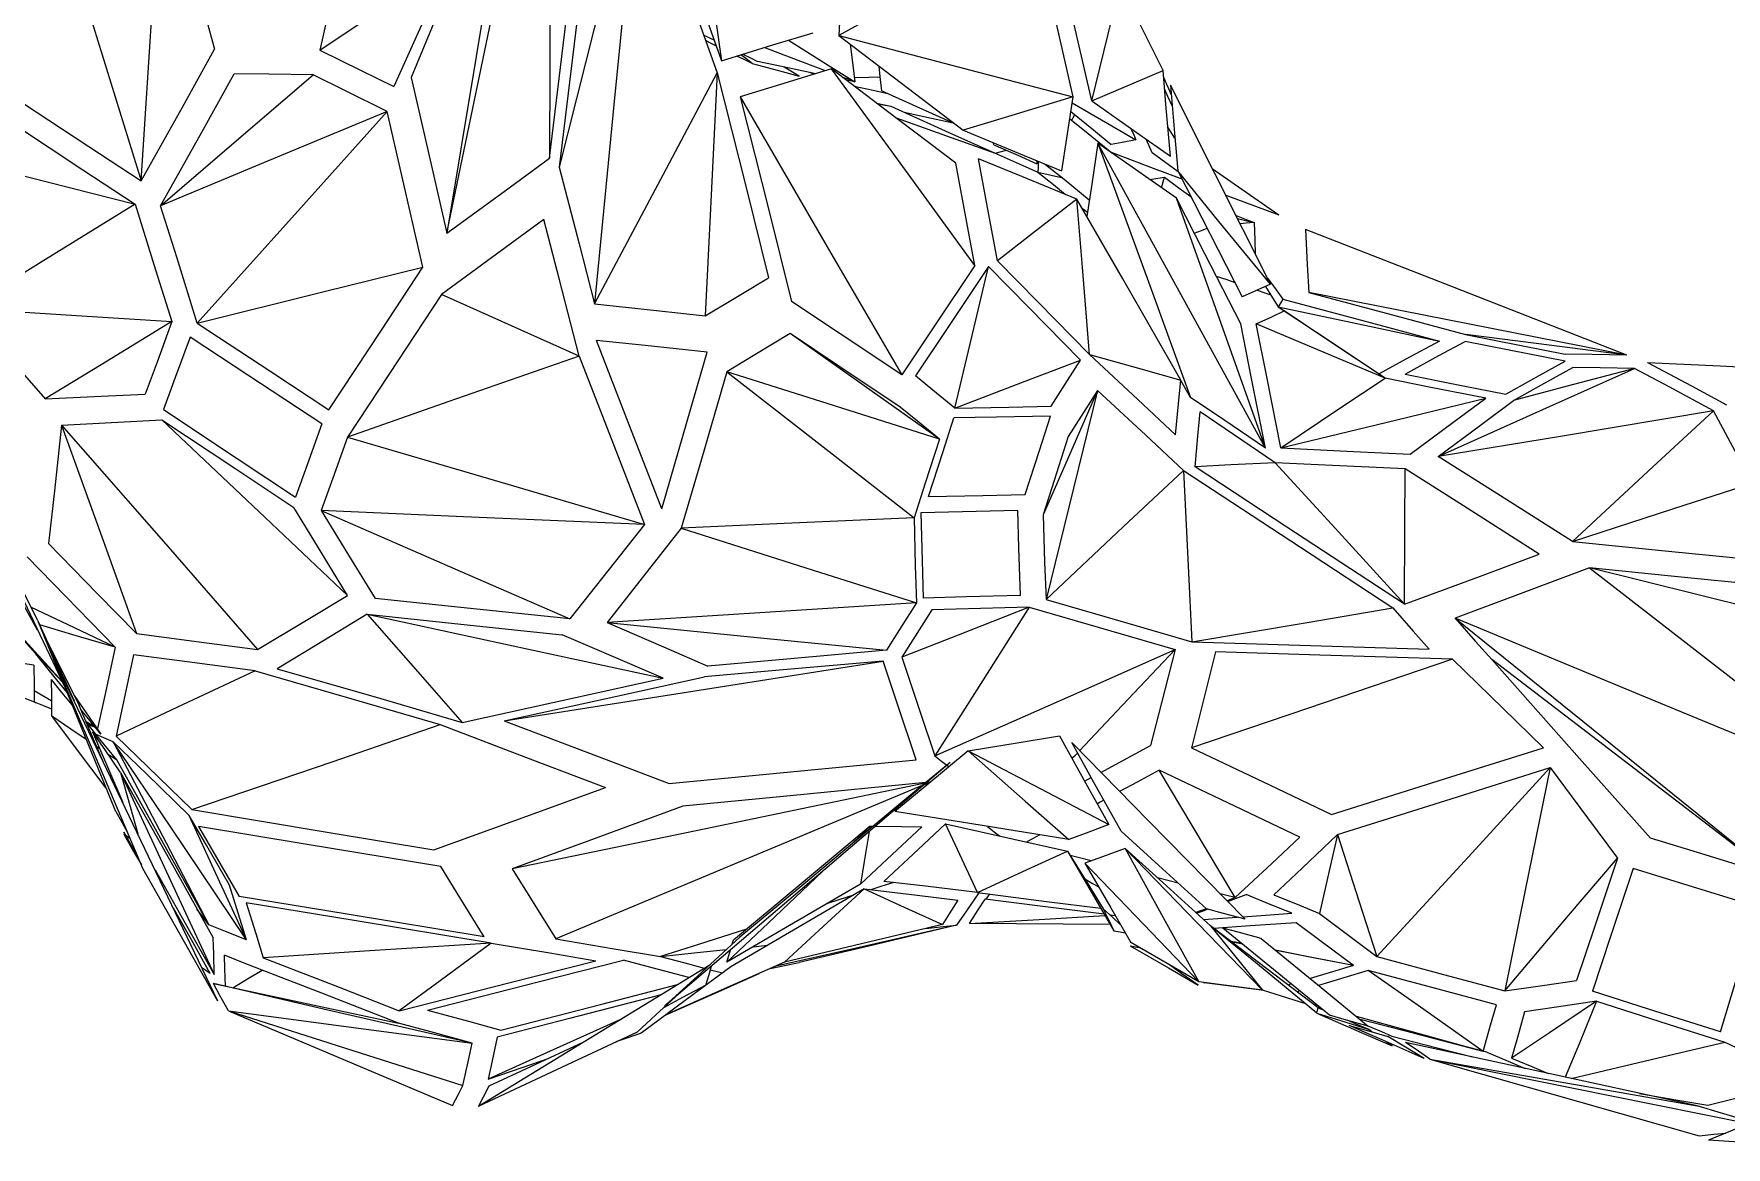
# Model space of a CAD drawing. Header units: millimetres. Extents: x -473 to 157, y -330 to 331.
# Drawn here: x -81.6 to 39.1, y -209.7 to -130.2 of the extents above; entities that cross this region are included whole.
import ezdxf

# ---------------------------------------------------------------- set-up
doc = ezdxf.new("R2010")
doc.units = ezdxf.units.MM

msp = doc.modelspace()

# ---------------------------------------------------------------- linework, layer by layer
at = {"color": 7, "linetype": 'Continuous'}
for p, q in [((-0.19, -137.64), (-0.7, -136.86)), ((-0.09, -141.94), (-5.69, -138.01)), ((0.04, -140.05), (-1.81, -138.7)), ((0.01, -139.99), (4.61, -148.98)), ((0.91, -156.15), (0.22, -154.95)), ((-11.41, -164.23), (-18.32, -164.4)), ((-10.6, -171.13), (-17.54, -171.32)), ((1.02, -173.59), (17.94, -174.13)), ((-5.48, -182.91), (-1.93, -181)), ((0.03, -190.81), (-1.44, -190.43)), ((-4.82, -193.76), (-14.86, -193.7)), ((-4.09, -193.77), (-4.09, -193.77))]:
    msp.add_line(p, q, dxfattribs=at)
at = {"color": 7, "linetype": 'Continuous', "flags": 128}
for points in [[(-36.62, -103.48), (-34.33, -119.53), (-32.54, -132.12)], [(-52.14, -144.44), (-47.98, -124.4), (-44.71, -108.61)], [(-44.71, -108.61), (-44.77, -125.66), (-44.82, -139.08)], [(-56.66, -111.03), (-59.22, -122.44), (-61.22, -131.36)], [(-47.39, -115.71), (-51.5, -125.61), (-54.69, -133.33)], [(-47.39, -115.71), (-50.05, -131.83), (-52.14, -144.44)], [(-81.63, -115.95), (-77.37, -129.7), (-73.97, -140.7)], [(-38.14, -116.43), (-35, -125.23), (-32.54, -132.12)], [(-73.97, -140.7), (-73.14, -127.77), (-72.5, -117.68)], [(-72.5, -117.68), (-70.38, -125.28), (-68.72, -131.29)], [(-44.82, -139.08), (-43.34, -126.89), (-42.18, -117.33)], [(-38.46, -117.3), (-41.63, -129.82), (-44.13, -139.72)], [(-41.49, -117.97), (-42.97, -130.14), (-44.13, -139.72)], [(-38.46, -117.3), (-40.23, -135.28), (-41.62, -149.47)], [(-38.46, -117.3), (-35.32, -126.1), (-32.85, -132.99)], [(-23.57, -117.36), (-23.9, -124.62), (-24.17, -130.33)], [(-10.28, -122.58), (-18.01, -126.89), (-24.17, -130.33)], [(-10.28, -122.58), (-8.7, -129.38), (-7.47, -134.71)], [(-6.12, -134.99), (-7.69, -128.21), (-8.92, -122.88)], [(-61.22, -131.36), (-56.06, -127.91), (-51.96, -125.17)], [(-51.96, -125.17), (-54.19, -130.11), (-55.93, -133.97)], [(-6.12, -134.99), (-4.99, -130.32), (-4.1, -126.69)], [(-1.04, -132.81), (-2.75, -129.39), (-4.1, -126.69)], [(-33.82, -130.29), (-33.4, -130.5), (-33.06, -130.66)], [(-32.54, -132.12), (-28.88, -131), (-26.02, -130.12)], [(-24.17, -130.33), (-14.75, -132.8), (-7.47, -134.71)], [(-24.17, -130.33), (-19.2, -134.11), (-15.31, -137.08)], [(-73.97, -140.7), (-71.02, -135.43), (-68.72, -131.29)], [(-61.22, -131.36), (-58.26, -132.82), (-55.93, -133.97)], [(-32.92, -131.07), (-33.34, -130.86), (-33.68, -130.69)], [(-32.91, -131.08), (-33.34, -130.87), (-33.67, -130.71)], [(-25.14, -132.84), (-27.59, -131.91), (-29.5, -131.19)], [(-27.76, -130.66), (-25.12, -132.32), (-23.04, -133.63)], [(-23.36, -130.94), (-23.18, -132.45), (-23.04, -133.63)], [(-30.37, -132.32), (-30.98, -132.02), (-31.46, -131.79)], [(-30.37, -132.32), (-30.98, -132.02), (-31.45, -131.79)], [(-24.7, -132.7), (-28.34, -133.82), (-31.21, -134.71)], [(-30.37, -132.32), (-30.82, -131.97), (-31.17, -131.7)], [(-31.03, -131.66), (-30.44, -131.95), (-29.98, -132.18)], [(-30.37, -132.32), (-28.49, -132.83), (-27.02, -133.23)], [(-25.82, -133.05), (-28.16, -132.56), (-29.98, -132.18)], [(-27.02, -133.23), (-27.61, -132.86), (-28.08, -132.58)], [(-14.48, -146.73), (-20.19, -138.89), (-24.7, -132.7)], [(-15.84, -139.44), (-20.79, -135.67), (-24.7, -132.7)], [(-21.11, -134.27), (-21.22, -133.28), (-21.31, -132.51)], [(-6.12, -134.99), (-3.26, -133.76), (-1.04, -132.81)], [(-0.52, -138.94), (-0.81, -135.5), (-1.04, -132.81)], [(-72.58, -142.48), (-69.64, -137.21), (-67.33, -133.06)], [(-72.58, -142.48), (-66.5, -137.25), (-61.69, -133.12)], [(-61.69, -133.12), (-64.86, -133.08), (-67.33, -133.06)], [(-56.41, -135.74), (-59.38, -134.27), (-61.69, -133.12)], [(-54.69, -133.33), (-53.27, -139.54), (-52.14, -144.44)], [(-41.62, -149.47), (-36.69, -140.21), (-32.85, -132.99)], [(-32.85, -132.99), (-33.34, -142.68), (-33.72, -150.32)], [(-32.85, -132.99), (-30.8, -141.18), (-29.19, -147.62)], [(-25.99, -133.1), (-26.1, -133.03), (-26.2, -132.97)], [(-23.04, -133.63), (-23.52, -133.45), (-23.9, -133.31)], [(-23.04, -133.63), (-23.38, -133.56), (-23.64, -133.51)], [(-23.09, -133.93), (-21.74, -134.22), (-20.69, -134.46)], [(-23.08, -133.32), (-22.04, -133.29), (-21.22, -133.27)], [(-0.99, -133.35), (-0.88, -133.58), (-0.79, -133.76)], [(-0.45, -134.59), (-0.64, -134.13), (-0.79, -133.76)], [(6.62, -148.08), (2.66, -140.17), (-0.51, -133.86)], [(-0.51, -133.86), (-0.22, -137.29), (0.01, -139.99)], [(-82.43, -135.13), (-77.7, -138.24), (-73.97, -140.7)], [(-31.21, -134.71), (-24.74, -145.85), (-19.68, -154.55)], [(-31.21, -134.71), (-29.16, -142.89), (-27.55, -149.31)], [(-21.49, -135.14), (-20.92, -135.26), (-20.47, -135.36)], [(-21.4, -135.21), (-20.88, -135.29), (-20.47, -135.36)], [(-21.11, -134.27), (-18.21, -135.58), (-15.92, -136.61)], [(-7.47, -134.71), (-11.83, -136.03), (-15.31, -137.08)], [(-7.47, -134.71), (-7.92, -137.65), (-8.28, -139.97)], [(-7.53, -135.13), (-4.99, -136.6), (-2.98, -137.76)], [(-6.12, -134.99), (-2.97, -137.21), (-0.52, -138.94)], [(-0.38, -135.35), (-0.69, -134.67), (-0.93, -134.14)], [(-56.41, -135.74), (-65.51, -139.54), (-72.58, -142.48)], [(-69.96, -150.85), (-62.39, -142.41), (-56.41, -135.74)], [(-53.87, -146.85), (-55.3, -140.62), (-56.41, -135.74)], [(-20.47, -135.36), (-16.32, -137.24), (-13.03, -138.73)], [(-20.08, -136.21), (-16.16, -137.61), (-13.03, -138.73)], [(-19.51, -135.79), (-17.56, -136.22), (-16.03, -136.56)], [(-4.69, -138.71), (-6.38, -137.34), (-7.71, -136.26)], [(-7.63, -135.75), (-6.01, -137.06), (-4.74, -138.09)], [(-7.35, -135.98), (-7.47, -136.2), (-7.57, -136.38)], [(-82.87, -136.78), (-78.13, -139.91), (-74.39, -142.37)], [(-15.31, -137.08), (-11.36, -138.71), (-8.28, -139.97)], [(-3.33, -136.96), (-3.13, -137.41), (-2.98, -137.76)], [(-88.78, -138.69), (-80.68, -140.76), (-74.39, -142.37)], [(-13.12, -138.12), (-13.13, -138.04), (-13.13, -137.97)], [(-13.12, -138.12), (-11.4, -138.87), (-10.05, -139.47)], [(-13.03, -138.73), (-12.58, -138.61), (-12.22, -138.51)], [(-13.03, -138.73), (-11.32, -139.48), (-9.97, -140.07)], [(-5.69, -138.01), (-6.13, -140.93), (-6.49, -143.24)], [(6.27, -159.78), (-0.38, -147.66), (-5.69, -138.01)], [(-5.69, -138.01), (-1.99, -148.17), (0.91, -156.15)], [(-4.75, -138.66), (-1.93, -139.71), (0.29, -140.54)], [(-2.98, -137.76), (-3.97, -137.95), (-4.74, -138.09)], [(-1.81, -138.7), (-2.05, -138.16), (-2.24, -137.73)], [(-52.14, -144.44), (-48.05, -141.45), (-44.82, -139.08)], [(-44.13, -139.72), (-42.72, -145.18), (-41.62, -149.47)], [(-14.48, -146.73), (-15.24, -142.65), (-15.84, -139.44)], [(-12.85, -146.41), (-13.61, -142.33), (-14.21, -139.12)], [(-7.2, -142), (-11.11, -140.39), (-14.21, -139.12)], [(-10.07, -139.24), (-10.06, -139.37), (-10.05, -139.47)], [(-9.95, -139.29), (-9.96, -139.73), (-9.97, -140.07)], [(-9.97, -140.07), (-9.03, -140.29), (-8.29, -140.46)], [(-9.97, -140.07), (-8.87, -140.96), (-8.01, -141.66)], [(-6.31, -142.07), (-8.11, -140.61), (-9.52, -139.47)], [(6.62, -148.08), (2.95, -143.59), (0.01, -139.99)], [(2.47, -139.81), (5.13, -141.66), (7.23, -143.13)], [(-1.98, -140.61), (-1.41, -140.51), (-0.95, -140.44)], [(-1.15, -141.19), (-1.04, -140.77), (-0.95, -140.44)], [(-0.95, -140.44), (0.11, -141.21), (0.95, -141.82)], [(-74.39, -142.37), (-81.09, -146.51), (-86.41, -149.8)], [(-74.39, -142.37), (-72.93, -147.04), (-71.77, -150.74)], [(-69.96, -150.85), (-71.43, -146.15), (-72.58, -142.48)], [(-7.2, -142), (-10.35, -144.46), (-12.85, -146.41)], [(-6.28, -153.09), (-6.8, -146.86), (-7.2, -142)], [(0.22, -154.92), (-3.92, -147.7), (-7.2, -142)], [(6.27, -159.78), (2.72, -149.81), (-0.09, -141.94)], [(4.51, -150.91), (1.94, -145.9), (-0.09, -141.94)], [(3.43, -141.71), (5.55, -142.51), (7.23, -143.13)], [(-45.22, -143.46), (-49.32, -146.45), (-52.53, -148.8)], [(-42.71, -153.21), (-44.11, -147.75), (-45.22, -143.46)], [(-6.85, -142.61), (-6.62, -142.79), (-6.44, -142.94)], [(4.17, -143.18), (4.88, -143.45), (5.45, -143.66)], [(4.27, -143.39), (4.93, -143.54), (5.45, -143.66)], [(5.45, -143.66), (4.9, -143.72), (4.46, -143.77)], [(5.45, -143.66), (5.5, -144.92), (5.54, -145.92)], [(1.18, -144.42), (1.7, -144.23), (2.1, -144.08)], [(32.05, -153.14), (19.06, -148.05), (9.12, -144.17)], [(9.12, -144.17), (9.25, -146.67), (9.36, -148.67)], [(-69.96, -150.85), (-60.99, -148.62), (-53.87, -146.85)], [(-60.57, -157.03), (-56.82, -151.34), (-53.87, -146.85)], [(-14.48, -146.73), (-17.39, -151.11), (-19.68, -154.55)], [(-13.49, -146.8), (-16.4, -151.17), (-18.7, -154.62)], [(-15.91, -156.92), (-14.55, -151.24), (-13.49, -146.8)], [(-6.93, -153.49), (-10.6, -149.75), (-13.49, -146.8)], [(-6.28, -153.09), (-9.96, -149.35), (-12.85, -146.41)], [(-33.72, -150.32), (-31.18, -148.8), (-29.19, -147.62)], [(2.75, -147.49), (3.5, -147.74), (4.08, -147.94)], [(6.62, -148.08), (5.5, -148.58), (4.61, -148.98)], [(5.68, -148.5), (6.23, -148.68), (6.65, -148.83)], [(6.28, -148.23), (6.78, -149.04), (7.18, -149.68)], [(6.41, -147.64), (7.03, -148.48), (7.51, -149.13)], [(-52.53, -148.8), (-56.3, -154.51), (-59.25, -158.98)], [(-42.71, -153.21), (-48.22, -150.73), (-52.53, -148.8)], [(-41.62, -149.47), (-37.19, -149.95), (-33.72, -150.32)], [(-19.68, -154.55), (-24.08, -151.62), (-27.55, -149.31)], [(7.51, -149.13), (7.33, -149.43), (7.18, -149.68)], [(7.18, -149.68), (13.69, -151.07), (18.69, -152.13)], [(7.18, -149.68), (11.23, -152.37), (14.38, -154.47)], [(7.51, -149.13), (13.74, -150.8), (18.69, -152.13)], [(32.05, -153.14), (19.26, -150.62), (9.36, -148.67)], [(9.36, -148.67), (15.59, -150.34), (20.53, -151.67)], [(-86.41, -149.8), (-78.2, -150.33), (-71.77, -150.74)], [(-86.41, -149.8), (-83.28, -153.42), (-80.82, -156.26)], [(-71.77, -150.74), (-76.82, -153.82), (-80.82, -156.26)], [(-71.77, -150.74), (-72.83, -153.63), (-73.67, -155.91)], [(-69.96, -150.85), (-64.71, -154.3), (-60.57, -157.03)], [(6.27, -159.78), (5.28, -154.8), (4.51, -150.91)], [(5.6, -150.91), (6.73, -150.39), (7.6, -149.98)], [(7.37, -159.76), (6.38, -154.79), (5.6, -150.91)], [(14.81, -154.78), (9.71, -152.63), (5.6, -150.91)], [(14.81, -154.78), (10.79, -152.11), (7.6, -149.98)], [(-70.47, -151.84), (-71.53, -154.74), (-72.37, -157.02)], [(-61.08, -158.03), (-66.35, -154.56), (-70.47, -151.84)], [(-36.82, -164.1), (-39.43, -157.38), (-41.48, -152.08)], [(-33.58, -152.92), (-37.99, -152.45), (-41.48, -152.08)], [(-27.66, -151.6), (-30.18, -153.12), (-32.18, -154.32)], [(-17, -159.14), (-22.95, -154.93), (-27.66, -151.6)], [(-19.79, -156.84), (-24.19, -153.91), (-27.66, -151.6)], [(18.69, -152.13), (16.29, -153.43), (14.38, -154.47)], [(16.24, -154.49), (18.65, -153.17), (20.52, -152.15)], [(27.65, -153.56), (23.65, -152.77), (20.52, -152.15)], [(32.05, -153.14), (25.58, -152.31), (20.53, -151.67)], [(20.53, -151.67), (24.51, -152.45), (27.65, -153.06)], [(-42.71, -153.21), (-52, -156.45), (-59.25, -158.98)], [(-42.71, -153.21), (-40.1, -159.94), (-38.05, -165.23)], [(-36.82, -164.1), (-35, -157.84), (-33.58, -152.92)], [(-6.28, -153.09), (-2.85, -156.3), (-0.16, -158.81)], [(-6.28, -153.09), (-2.62, -154.12), (0.22, -154.92)], [(32.05, -153.14), (29.58, -153.1), (27.65, -153.06)], [(-32.18, -154.32), (-33.99, -160.57), (-35.42, -165.49)], [(-17, -159.14), (-25.46, -156.45), (-32.18, -154.32)], [(-32.18, -154.32), (-24.66, -160.18), (-18.81, -164.75)], [(-15.91, -156.92), (-10.87, -154.99), (-6.93, -153.49)], [(-9.02, -156.78), (-7.85, -154.94), (-6.93, -153.49)], [(16.24, -154.49), (20.25, -155.29), (23.42, -155.92)], [(18.6, -160.37), (26.53, -156.81), (32.61, -154.08)], [(23.42, -155.92), (25.8, -154.59), (27.65, -153.56)], [(23.96, -156.38), (26.34, -155.04), (28.19, -154.01)], [(32.61, -154.08), (27.79, -155.36), (23.96, -156.38)], [(32.61, -154.08), (30.14, -154.04), (28.19, -154.01)], [(38.25, -157.11), (35.08, -155.4), (32.61, -154.08)], [(33.53, -153.65), (36.67, -155.33), (39.17, -156.67)], [(33.53, -153.65), (38.72, -153.9), (42.83, -154.1)], [(-15.91, -156.92), (-17.47, -155.63), (-18.7, -154.62)], [(-5.72, -155.65), (-7.89, -160.62), (-9.6, -164.53)], [(-5.72, -155.65), (-7.77, -163.98), (-9.39, -170.58)], [(-5.72, -155.65), (-6.89, -157.49), (-7.81, -158.94)], [(-5.72, -155.65), (-2.28, -158.85), (0.41, -161.36)], [(-0.16, -158.81), (0.06, -156.62), (0.22, -154.92)], [(7.37, -159.76), (11.58, -156.93), (14.81, -154.78)], [(21.99, -156.21), (17.96, -155.41), (14.81, -154.78)], [(-80.82, -156.26), (-76.81, -156.06), (-73.67, -155.91)], [(-17, -159.14), (-18.56, -157.85), (-19.79, -156.84)], [(-15.91, -156.92), (-12.05, -156.84), (-9.02, -156.78)], [(6.27, -159.78), (3.29, -157.76), (0.91, -156.15)], [(7.37, -159.76), (15.63, -157.75), (21.99, -156.21)], [(16.6, -160.2), (19.64, -157.95), (21.99, -156.21)], [(18.6, -160.37), (21.62, -158.12), (23.96, -156.38)], [(-79.64, -158.12), (-80.16, -162.83), (-80.58, -166.58)], [(-79.64, -158.12), (-75.63, -157.92), (-72.48, -157.76)], [(-79.64, -158.12), (-76.67, -166.37), (-74.29, -172.99)], [(-79.64, -158.12), (-71.88, -167.01), (-65.66, -174.14)], [(-72.48, -157.76), (-65.11, -164.72), (-59.24, -170.28)], [(-72.48, -157.76), (-67.22, -161.25), (-63.06, -164.01)], [(-72.37, -157.02), (-67.11, -160.51), (-62.95, -163.27)], [(-61.08, -158.03), (-62.13, -160.96), (-62.95, -163.27)], [(-17.78, -163.23), (-16.76, -160.08), (-15.97, -157.62)], [(-9.08, -157.48), (-12.93, -157.55), (-15.97, -157.62)], [(-10.87, -163.07), (-9.87, -159.93), (-9.08, -157.48)], [(1.24, -161.1), (1.45, -158.91), (1.61, -157.19)], [(6.97, -160.81), (3.98, -158.8), (1.61, -157.19)], [(38.25, -157.11), (27.31, -158.93), (18.6, -160.37)], [(28.18, -166.43), (33.89, -161.14), (38.25, -157.11)], [(41.03, -162.28), (39.46, -159.36), (38.25, -157.11)], [(-79.35, -176.95), (-84.17, -166.85), (-88.05, -158.74)], [(-59.25, -158.98), (-60.29, -161.92), (-61.11, -164.23)], [(-59.25, -158.98), (-47.4, -162.47), (-38.05, -165.23)], [(-17, -159.14), (-18.01, -162.28), (-18.81, -164.75)], [(-7.81, -158.94), (-8.82, -162.07), (-9.6, -164.53)], [(-81.35, -172.05), (-84.87, -165.04), (-87.63, -159.52)], [(7.37, -159.76), (12.55, -160.01), (16.6, -160.2)], [(28.18, -166.43), (22.77, -163.01), (18.6, -160.37)], [(-9.39, -170.58), (-3.88, -165.39), (0.41, -161.36)], [(0.41, -161.36), (0.75, -168.17), (1.02, -173.59)], [(0.41, -161.36), (8.77, -166.85), (15.36, -171.18)], [(6.97, -160.81), (3.79, -160.97), (1.24, -161.1)], [(16.18, -170.91), (7.8, -165.41), (1.24, -161.1)], [(16.18, -170.91), (10.97, -165.2), (6.97, -160.81)], [(16.23, -161.25), (11.06, -161), (6.97, -160.81)], [(16.18, -170.91), (16.21, -165.43), (16.23, -161.25)], [(25.8, -167.34), (20.41, -163.9), (16.23, -161.25)], [(28.18, -166.43), (35.41, -164.09), (41.03, -162.28)], [(-59.24, -170.28), (-61.38, -166.76), (-63.06, -164.01)], [(-38.05, -165.23), (-50.96, -164.67), (-61.11, -164.23)], [(-61.11, -164.23), (-51.2, -168.55), (-43.37, -171.96)], [(-61.11, -164.23), (-58.97, -167.73), (-57.27, -170.5)], [(-17.78, -163.23), (-13.9, -163.14), (-10.87, -163.07)], [(-11.21, -170.28), (-11.33, -166.89), (-11.41, -164.23)], [(-38.05, -165.23), (-41.02, -168.99), (-43.37, -171.96)], [(-18.81, -164.75), (-28.07, -165.16), (-35.42, -165.49)], [(-18.81, -164.75), (-18.72, -168.15), (-18.64, -170.82)], [(-18.32, -164.4), (-18.23, -167.79), (-18.15, -170.47)], [(-9.6, -164.53), (-9.49, -167.91), (-9.39, -170.58)], [(-81.35, -172.76), (-83.48, -168.91), (-85.17, -165.87)], [(-80.58, -166.58), (-77.07, -170.16), (-74.29, -172.99)], [(-35.42, -165.49), (-38.38, -169.25), (-40.72, -172.22)], [(-35.42, -165.49), (-26, -168.48), (-18.64, -170.82)], [(28.18, -166.43), (35.26, -167.14), (40.84, -167.7)], [(-79.6, -176.43), (-84.48, -171.09), (-88.3, -166.92)], [(-81.49, -174.45), (-85.28, -170.26), (-88.3, -166.92)], [(-75.81, -173.98), (-79.34, -170.36), (-82.09, -167.54)], [(16.18, -170.91), (21.6, -168.9), (25.8, -167.34)], [(29.4, -168.31), (24.05, -170.31), (19.8, -171.91)], [(56.36, -174.99), (41.08, -171.21), (29.4, -168.31)], [(42.13, -169.6), (34.99, -168.88), (29.4, -168.31)], [(29.4, -168.31), (40.86, -177.22), (50.27, -184.52)], [(-65.66, -174.14), (-62.05, -171.97), (-59.24, -170.28)], [(-75.81, -173.98), (-79.18, -172.37), (-81.83, -171.11)], [(-43.37, -171.96), (-51.15, -171.14), (-57.27, -170.5)], [(-18.64, -170.82), (-30.94, -171.6), (-40.72, -172.22)], [(-18.64, -170.82), (-19.84, -172.71), (-20.78, -174.2)], [(-10.6, -171.13), (-15.67, -173.12), (-19.68, -174.7)], [(-17.54, -171.32), (-18.74, -173.2), (-19.68, -174.7)], [(-11.21, -170.28), (-15.09, -170.38), (-18.15, -170.47)], [(-10.6, -171.13), (-14.33, -177.01), (-17.32, -181.73)], [(-10.6, -171.13), (-4.76, -172.82), (-0.17, -174.14)], [(-9.39, -170.58), (-3.56, -172.26), (1.02, -173.59)], [(1.02, -173.59), (9.09, -172.23), (15.36, -171.18)], [(15.36, -171.18), (16.8, -172.83), (17.94, -174.13)], [(-81.35, -172.05), (-80.7, -173.58), (-80.2, -174.78)], [(-81.35, -172.05), (-78.24, -179.69), (-75.86, -185.52)], [(-81.35, -172.05), (-79.88, -175.29), (-78.74, -177.81)], [(-75.81, -173.98), (-78.83, -173.09), (-81.2, -172.39)], [(-57.84, -171.63), (-61.43, -173.8), (-64.27, -175.51)], [(-57.84, -171.63), (-54.05, -175.93), (-51.05, -179.34)], [(-57.84, -171.63), (-46, -174.19), (-36.71, -176.19)], [(-57.84, -171.63), (-50.04, -172.45), (-43.92, -173.09)], [(-40.72, -172.22), (-29.53, -173.33), (-20.78, -174.2)], [(-40.72, -172.22), (-36.7, -173.95), (-33.53, -175.32)], [(50.27, -184.52), (32.98, -177.37), (19.8, -171.91)], [(19.8, -171.91), (32.36, -182.04), (42.64, -190.34)], [(19.8, -171.91), (21.26, -173.56), (22.41, -174.86)], [(-92.43, -173.6), (-86.36, -176), (-81.6, -177.87)], [(-81.62, -175.26), (-87.7, -174.33), (-92.43, -173.6)], [(-80.78, -173.31), (-79.43, -176.02), (-78.38, -178.13)], [(-74.29, -172.99), (-69.46, -173.64), (-65.66, -174.14)], [(-36.71, -176.19), (-40.75, -174.45), (-43.92, -173.09)], [(-79.58, -176.48), (-80.66, -175.33), (-81.49, -174.45)], [(-79.25, -177.21), (-80.51, -175.66), (-81.49, -174.45)], [(-68.49, -199.24), (-75.08, -185.48), (-80.33, -174.5)], [(-73.84, -189.78), (-77.44, -181.29), (-80.33, -174.5)], [(-75.81, -173.98), (-76.51, -177.21), (-77.07, -179.78)], [(-74.5, -174.52), (-75.19, -177.76), (-75.75, -180.33)], [(-65.84, -175.67), (-70.69, -175.03), (-74.5, -174.52)], [(-48.06, -179.24), (-32.8, -176.83), (-21.01, -174.97)], [(-21.01, -174.97), (-28.14, -175.6), (-33.77, -176.1)], [(-20.78, -174.2), (-27.9, -174.83), (-33.53, -175.32)], [(-18.67, -182.02), (-19.99, -178.05), (-21.01, -174.97)], [(-19.68, -174.7), (-18.37, -178.61), (-17.32, -181.73)], [(-17.32, -181.73), (-7.62, -177.44), (-0.17, -174.14)], [(-0.17, -174.14), (-3.96, -178.15), (-7, -181.37)], [(-0.17, -174.14), (-1.15, -177.96), (-1.93, -181)], [(2.69, -174.3), (1.74, -178.11), (0.98, -181.16)], [(19.62, -174.84), (9.27, -178.35), (0.98, -181.16)], [(19.62, -174.84), (10.15, -174.54), (2.69, -174.3)], [(19.62, -174.84), (23.23, -178.36), (26.11, -181.16)], [(42.64, -190.34), (31.14, -181.54), (22.41, -174.86)], [(22.41, -174.86), (28.68, -181.91), (33.74, -187.6)], [(-81.62, -175.26), (-81.61, -176.73), (-81.6, -177.87)], [(-78.89, -178.1), (-79.71, -177.08), (-80.36, -176.29)], [(-80.35, -178.88), (-80.35, -177.44), (-80.36, -176.29)], [(-65.84, -175.67), (-71.36, -178.26), (-75.75, -180.33)], [(-65.84, -175.67), (-58.44, -177.81), (-52.62, -179.5)], [(-64.27, -175.51), (-56.87, -177.65), (-51.05, -179.34)], [(-51.05, -179.34), (-42.98, -177.57), (-36.71, -176.19)], [(-48.06, -179.24), (-40.03, -177.47), (-33.77, -176.1)], [(-81.61, -177.06), (-80.9, -177.48), (-80.35, -177.81)], [(-78.74, -177.42), (-77.67, -178.98), (-76.84, -180.18)], [(-81.6, -177.85), (-81.52, -177.9), (-81.46, -177.94)], [(-80.35, -178.4), (-80.97, -178.14), (-81.46, -177.94)], [(-76.7, -182.08), (-77.64, -179.87), (-78.38, -178.13)], [(-76.84, -180.18), (-77.63, -179.21), (-78.25, -178.44)], [(-80.35, -178.88), (-78.98, -179.81), (-77.89, -180.55)], [(-76.46, -184.05), (-78.65, -181.14), (-80.35, -178.88)], [(-77.89, -179.28), (-77.54, -179.5), (-77.27, -179.66)], [(-75.71, -182.02), (-76.91, -180.54), (-77.85, -179.38)], [(-77.22, -179.71), (-77.53, -179.59), (-77.77, -179.48)], [(-77.16, -179.73), (-77.11, -179.75), (-77.07, -179.78)], [(-77.07, -179.78), (-77.11, -179.76), (-77.14, -179.75)], [(-70.35, -185.57), (-60.34, -182.15), (-52.62, -179.5)], [(-52.62, -179.5), (-46.04, -182.01), (-40.84, -183.99)], [(-48.06, -179.24), (-41.48, -181.73), (-36.28, -183.71)], [(-75.43, -182.92), (-76.54, -181.3), (-77.43, -180.02)], [(-77.43, -180.02), (-76.22, -182.84), (-75.27, -185.06)], [(-75.96, -180.72), (-76.64, -180.44), (-77.18, -180.21)], [(-77.14, -181.06), (-77.02, -181.14), (-76.92, -181.2)], [(-66.45, -194.86), (-71.85, -186.83), (-75.96, -180.72)], [(-70.55, -185.98), (-73.59, -183.02), (-75.96, -180.72)], [(-75.96, -180.72), (-72.19, -187.94), (-69.13, -193.8)], [(-75.75, -180.33), (-72.73, -183.26), (-70.35, -185.57)], [(-14.95, -181.38), (-11.31, -180.78), (-8.44, -180.31)], [(-8.44, -180.31), (-6.45, -183.87), (-4.9, -186.63)], [(4.81, -193.39), (-2.09, -186.36), (-7.56, -180.79)], [(-4.03, -187.11), (-6, -183.59), (-7.56, -180.79)], [(-76.34, -181.6), (-75.99, -181.83), (-75.71, -182.02)], [(-69.13, -193.8), (-72.83, -187.18), (-75.71, -182.02)], [(-16.23, -182.21), (-27.75, -192.03), (-36.59, -199.57)], [(-36.28, -183.71), (-26.38, -182.76), (-18.67, -182.02)], [(-16.23, -182.21), (-19.18, -184.64), (-21.47, -186.53)], [(-14.95, -181.38), (-17.9, -183.82), (-20.19, -185.71)], [(-17.32, -181.73), (-16.84, -182.11), (-16.46, -182.4)], [(-14.95, -181.38), (-9.3, -184.33), (-4.9, -186.63)], [(-14.95, -181.38), (-10.89, -184.96), (-7.77, -187.7)], [(-7.15, -181.53), (-7.37, -181.75), (-7.54, -181.93)], [(0.98, -181.16), (6.55, -183.81), (10.97, -185.91)], [(10.97, -185.91), (19.5, -183.23), (26.11, -181.16)], [(-75.43, -182.92), (-74.75, -185.35), (-74.21, -187.29)], [(-75.43, -182.92), (-71.72, -190.93), (-68.75, -197.34)], [(-75.43, -182.92), (-71.74, -189.51), (-68.83, -194.73)], [(-16.46, -182.4), (-16.38, -182.46), (-16.32, -182.51)], [(-6.64, -183.53), (-6.38, -183.39), (-6.17, -183.28)], [(-1.31, -182.75), (-2.89, -183.61), (-4.14, -184.28)], [(4.11, -191.85), (1.04, -186.7), (-1.31, -182.75)], [(8.71, -187.54), (3.08, -184.85), (-1.31, -182.75)], [(11.41, -187.35), (19.96, -184.66), (26.59, -182.57)], [(14.21, -196.04), (21.27, -188.36), (26.59, -182.57)], [(26.59, -182.57), (24.8, -191.32), (23.34, -198.5)], [(26.59, -182.57), (29.25, -186.16), (31.38, -189.03)], [(-53.08, -188.43), (-46.19, -185.93), (-40.84, -183.99)], [(-18.02, -183.69), (-34.37, -187.08), (-47.5, -189.79)], [(-18.22, -183.85), (-32.66, -189.9), (-44.37, -194.8)], [(-17.97, -183.64), (-27.64, -184.58), (-35.32, -185.32)], [(-17.66, -183.62), (-17.9, -183.72), (-18.1, -183.8)], [(-17.66, -183.62), (-17.82, -183.65), (-17.95, -183.68)], [(-17.66, -183.61), (-17.8, -183.63), (-17.91, -183.64)], [(-74.92, -187.22), (-75.45, -186.27), (-75.86, -185.52)], [(-66.45, -194.86), (-68.77, -189.83), (-70.55, -185.98)], [(-67.65, -190.95), (-69.28, -188.15), (-70.55, -185.98)], [(-70.35, -185.57), (-60.68, -187.17), (-53.08, -188.43)], [(-35.32, -185.32), (-42.1, -187.81), (-47.5, -189.79)], [(-7.77, -187.7), (-14.69, -186.59), (-20.19, -185.71)], [(-5.27, -184.9), (-5.53, -185.04), (-5.73, -185.15)], [(-52.57, -189.64), (-62.26, -188.04), (-69.87, -186.78)], [(-69.87, -186.78), (-68.25, -189.56), (-66.96, -191.76)], [(-21.95, -186.76), (-27.44, -191.33), (-31.7, -194.88)], [(-21.47, -186.53), (-26.97, -191.12), (-31.25, -194.68)], [(-21.95, -186.76), (-22.78, -187.55), (-23.44, -188.18)], [(-18.26, -186.8), (-20.72, -189.11), (-22.63, -190.9)], [(-22.01, -187.14), (-22.36, -189.27), (-22.63, -190.9)], [(-21.95, -186.76), (-21.97, -186.87), (-21.98, -186.96)], [(-21.95, -186.76), (-21.83, -186.76), (-21.74, -186.76)], [(-21.57, -186.76), (-19.71, -186.78), (-18.26, -186.8)], [(-20.96, -190.69), (-18.51, -188.41), (-16.56, -186.59)], [(-14.29, -191.48), (-15.54, -188.78), (-16.56, -186.59)], [(-16.56, -186.59), (-11.68, -187.67), (-7.85, -188.53)], [(-13.58, -186.77), (-13.1, -187.15), (-12.72, -187.44)], [(-4.9, -186.63), (-6.52, -187.24), (-7.77, -187.7)], [(2.07, -192.66), (-1.34, -189.56), (-4.03, -187.11)], [(-74.13, -189.08), (-74.74, -188.02), (-75.21, -187.18)], [(-75.21, -187.18), (-74.64, -188.21), (-74.2, -189.02)], [(-75.19, -187.33), (-74.5, -188.55), (-73.95, -189.51)], [(-75.09, -187.4), (-75.14, -187.36), (-75.19, -187.33)], [(-74.74, -187.65), (-74.93, -187.51), (-75.08, -187.4)], [(-9.84, -187.37), (-10.36, -187.65), (-10.77, -187.88)], [(-3.74, -188.34), (-5.36, -188.93), (-6.62, -189.38)], [(-3.74, -188.34), (-0.76, -193.74), (1.52, -197.86)], [(2.34, -193.87), (-1.06, -190.78), (-3.74, -188.34)], [(6.06, -198.46), (0.66, -192.89), (-3.74, -188.34)], [(4.11, -191.85), (6.71, -189.42), (8.71, -187.54)], [(11.41, -187.35), (8.88, -189.74), (6.86, -191.66)], [(11.41, -187.35), (10.7, -190.47), (10.13, -192.99)], [(11.41, -187.35), (12.96, -192.16), (14.21, -196.04)], [(42.64, -190.34), (37.64, -188.8), (33.74, -187.6)], [(-74.05, -189.28), (-74.13, -189.13), (-74.2, -189.02)], [(-14.29, -191.48), (-10.74, -189.85), (-7.85, -188.53)], [(-7.85, -188.53), (-6.4, -190.86), (-5.31, -192.64)], [(-7.85, -188.53), (-6, -191.72), (-4.56, -194.21)], [(-6.17, -189.22), (-7, -189.01), (-7.66, -188.84)], [(1.52, -197.86), (-3, -193.15), (-6.62, -189.38)], [(-6.62, -189.38), (-4.77, -192.58), (-3.34, -195.06)], [(23.34, -198.5), (27.9, -193.13), (31.38, -189.03)], [(31.38, -189.03), (29.76, -193.88), (28.46, -197.77)], [(-68.49, -199.24), (-71.49, -193.94), (-73.84, -189.78)], [(-72.97, -189.87), (-70.61, -194.05), (-68.75, -197.34)], [(-49.48, -194.66), (-51.22, -191.84), (-52.57, -189.64)], [(-47.5, -189.79), (-45.76, -192.59), (-44.37, -194.8)], [(-25.34, -189.98), (-29.2, -193.64), (-32.18, -196.46)], [(-20.26, -190.77), (-21.18, -191.06), (-21.9, -191.29)], [(-14.29, -191.48), (-17.99, -191.04), (-20.96, -190.69)], [(-6.62, -190.52), (-6.07, -190.84), (-5.63, -191.09)], [(32.51, -189.76), (30.9, -194.63), (29.6, -198.53)], [(41.44, -192.53), (36.42, -190.98), (32.51, -189.76)], [(-66.45, -194.86), (-67.13, -192.66), (-67.65, -190.95)], [(-49.48, -194.66), (-59.27, -193.04), (-66.96, -191.76)], [(-22.63, -190.9), (-27.98, -194.01), (-32.18, -196.46)], [(-22.37, -191.23), (-27.7, -194.34), (-31.89, -196.78)], [(-22.37, -191.23), (-25.59, -194.18), (-28.06, -196.45)], [(-23.14, -191.68), (-24.17, -192.01), (-24.98, -192.26)], [(-22.37, -191.23), (-19.2, -192.67), (-16.78, -193.77)], [(-22.37, -191.23), (-18.59, -191.68), (-15.68, -192.02)], [(-14.18, -191.5), (-15.07, -192.79), (-15.77, -193.82)], [(-14.86, -193.7), (-14.24, -192.72), (-13.74, -191.95)], [(-14.29, -191.48), (-9.35, -192.12), (-5.48, -192.61)], [(-5.24, -193.04), (-9.99, -192.43), (-13.74, -191.95)], [(-13.43, -191.59), (-13.57, -191.8), (-13.68, -191.96)], [(4.11, -191.85), (3.5, -191.7), (3.03, -191.58)], [(4.11, -191.85), (3.78, -191.98), (3.52, -192.08)], [(3.57, -192.13), (4.31, -191.85), (4.89, -191.63)], [(8.15, -192.96), (6.31, -192.21), (4.89, -191.63)], [(6.86, -191.66), (8.69, -192.4), (10.13, -192.99)], [(-69.03, -197.27), (-70.5, -194.66), (-71.66, -192.61)], [(-69.13, -193.8), (-69.61, -193.16), (-69.98, -192.67)], [(-48.98, -195.11), (-58.77, -193.48), (-66.47, -192.21)], [(-66.47, -192.21), (-65.79, -194.4), (-65.25, -196.14)], [(-15.68, -192.02), (-16.3, -193.01), (-16.78, -193.77)], [(-14.86, -193.7), (-9.47, -193.38), (-5.19, -193.12)], [(-5.31, -192.64), (-4.89, -193.51), (-4.56, -194.21)], [(-5.31, -192.64), (-4.62, -193.28), (-4.08, -193.78)], [(-4.8, -193.1), (-4.81, -193.1), (-4.81, -193.1)], [(-4.81, -193.1), (-4.8, -193.1), (-4.8, -193.1)], [(-4.43, -193.16), (-4.64, -193.13), (-4.8, -193.1)], [(2.04, -192.64), (1.62, -192.8), (1.29, -192.92)], [(1.35, -192.97), (1.78, -192.81), (2.12, -192.68)], [(4.81, -193.39), (3.27, -192.98), (2.07, -192.66)], [(4.64, -193.22), (6.61, -193.07), (8.15, -192.96)], [(10.13, -192.99), (12.41, -194.7), (14.21, -196.04)], [(38.73, -201.42), (40.26, -196.39), (41.44, -192.53)], [(-66.45, -194.86), (-67.95, -194.27), (-69.13, -193.8)], [(-30.77, -194.1), (-34.2, -195.19), (-36.91, -196.05)], [(-15.77, -193.82), (-23.04, -195.47), (-28.77, -196.77)], [(-16.78, -193.77), (-23.07, -195.27), (-28.06, -196.45)], [(-15.77, -193.82), (-22.04, -195.31), (-27.01, -196.49)], [(-17.96, -194.05), (-16.74, -193.92), (-15.77, -193.82)], [(-4.56, -194.21), (-4.1, -194.3), (-3.74, -194.37)], [(1.84, -193.42), (3.19, -193.32), (4.25, -193.24)], [(2.34, -193.87), (4.45, -196.48), (6.06, -198.46)], [(9.94, -200.09), (5.69, -196.61), (2.34, -193.87)], [(10.03, -199.72), (5.78, -196.49), (2.34, -193.87)], [(8.46, -193.64), (5.17, -193.87), (2.59, -194.06)], [(5.96, -194.76), (4.42, -194.35), (3.22, -194.03)], [(10.83, -200.25), (6.57, -196.77), (3.22, -194.03)], [(12.55, -196.7), (10.25, -194.98), (8.46, -193.64)], [(-68.75, -197.34), (-68.79, -195.87), (-68.83, -194.73)], [(-48.98, -195.11), (-58.03, -195.68), (-65.25, -196.14)], [(-48.98, -195.11), (-52.63, -197.78), (-55.55, -199.92)], [(-48.98, -195.11), (-44.8, -195.8), (-41.51, -196.35)], [(-44.37, -194.8), (-40.2, -195.5), (-36.91, -196.05)], [(-36.91, -196.05), (-34.28, -195.77), (-32.21, -195.55)], [(-31.25, -194.68), (-34.24, -197.42), (-36.59, -199.57)], [(-32.18, -196.46), (-32.03, -195.97), (-31.91, -195.58)], [(-31.79, -195.17), (-31.74, -195.01), (-31.7, -194.88)], [(-30.27, -195.35), (-29.7, -195.29), (-29.25, -195.24)], [(-3.38, -195.29), (-0.66, -196.86), (1.46, -198.09)], [(-3.38, -195.29), (-3.01, -195.37), (-2.72, -195.42)], [(1.52, -197.86), (-1.2, -196.3), (-3.34, -195.06)], [(4.56, -195.12), (4.12, -195.04), (3.78, -194.97)], [(4.61, -195.17), (4.18, -195.08), (3.85, -195.02)], [(5.96, -194.76), (10.25, -198.27), (13.6, -201.02)], [(12.55, -196.7), (9.44, -196.09), (6.99, -195.6)], [(12.55, -196.7), (9.46, -196.1), (7.03, -195.63)], [(-65.33, -197.02), (-66.84, -196.43), (-68.02, -195.96)], [(-67.95, -198.18), (-67.99, -196.93), (-68.02, -195.96)], [(-65.25, -196.14), (-59.83, -198.25), (-55.55, -199.92)], [(-55.55, -199.92), (-47.63, -197.91), (-41.51, -196.35)], [(-53.54, -199.88), (-45.64, -197.87), (-39.54, -196.32)], [(-49.88, -206.73), (-40.7, -201.11), (-33.43, -196.67)], [(-34.88, -197.56), (-37.49, -196.86), (-39.54, -196.32)], [(-36.91, -196.05), (-35.16, -196.51), (-33.78, -196.88)], [(-28.06, -196.45), (-32.78, -198.55), (-36.53, -200.22)], [(-31.89, -196.78), (-34.5, -198.71), (-36.53, -200.22)], [(-33.66, -198.09), (-33.44, -197.34), (-33.27, -196.74)], [(-29.09, -196.91), (-27.93, -196.68), (-27.01, -196.49)], [(1.46, -198.09), (0.31, -197.28), (-0.59, -196.65)], [(12.55, -196.7), (10.82, -197.21), (9.46, -197.62)], [(14.21, -196.04), (19.32, -197.42), (23.34, -198.5)], [(-69.03, -197.27), (-69.36, -197.04), (-69.63, -196.86)], [(-67.74, -199.94), (-68.34, -198.84), (-68.81, -197.99)], [(-50.34, -202.24), (-60.64, -199.87), (-68.81, -197.99)], [(-68.81, -197.99), (-61.37, -199.58), (-55.6, -200.81)], [(-67.43, -198.29), (-66.25, -197.57), (-65.33, -197.02)], [(-55.6, -200.81), (-61.06, -198.68), (-65.33, -197.02)], [(-36.58, -200.25), (-32.8, -198.57), (-29.87, -197.27)], [(-33.64, -198.02), (-33.58, -198.01), (-33.53, -198)], [(-33.35, -197), (-32.87, -197.12), (-32.49, -197.22)], [(-29.93, -197.28), (-29.9, -197.27), (-29.87, -197.27)], [(6.06, -198.46), (3.52, -198.13), (1.52, -197.86)], [(1.86, -197.91), (1.88, -197.92), (1.89, -197.93)], [(6.15, -198.49), (3.78, -198.18), (1.89, -197.93)], [(8.1, -198.02), (7.98, -198.06), (7.89, -198.09)], [(13.6, -197.05), (11.62, -197.64), (10.05, -198.11)], [(21.79, -202.82), (17.16, -199.56), (13.6, -197.05)], [(22.75, -199.51), (17.62, -198.13), (13.6, -197.05)], [(23.34, -198.5), (26.21, -198.09), (28.46, -197.77)], [(-68.86, -198.47), (-68.87, -198.45), (-68.88, -198.43)], [(-68.86, -198.47), (-68.87, -198.45), (-68.87, -198.44)], [(-36.94, -198.81), (-43.4, -200.48), (-48.55, -201.81)], [(-48.29, -201.3), (-41.19, -199.47), (-35.69, -198.05)], [(-35.57, -198.7), (-37.23, -200.22), (-38.54, -201.42)], [(-33.66, -198.09), (-36.27, -200.02), (-38.29, -201.52)], [(-33.66, -198.09), (-35.33, -198.98), (-36.64, -199.68)], [(9.14, -199.44), (7.41, -198.89), (6.06, -198.46)], [(8.7, -198.51), (8.6, -198.55), (8.52, -198.57)], [(29.9, -199.25), (26.54, -201.5), (23.83, -203.31)], [(29.9, -199.25), (27.03, -199.67), (24.76, -199.99)], [(29.9, -199.25), (28.67, -202.23), (27.66, -204.66)], [(38.73, -201.42), (33.6, -199.8), (29.6, -198.53)], [(29.9, -199.25), (35.01, -200.87), (39.05, -202.16)], [(-67.74, -199.94), (-58.78, -203.71), (-51.75, -206.68)], [(-67.74, -199.94), (-58.33, -202.93), (-51.01, -205.25)], [(-67.74, -199.94), (-57.91, -201.24), (-50.34, -202.24)], [(-53.54, -199.88), (-50.6, -200.67), (-48.29, -201.3)], [(9.99, -199.57), (9.85, -199.53), (9.74, -199.5)], [(9.94, -200.09), (9.99, -199.88), (10.03, -199.72)], [(9.94, -200.09), (12.94, -201.4), (15.3, -202.43)], [(9.94, -200.09), (12, -200.74), (13.59, -201.24)], [(9.95, -199.65), (10.08, -199.7), (10.19, -199.73)], [(10.34, -199.85), (10.16, -199.78), (10.03, -199.72)], [(13.6, -201.02), (12.05, -200.59), (10.83, -200.25)], [(21.79, -202.82), (16.74, -201.43), (12.77, -200.33)], [(21.79, -202.82), (22.33, -200.95), (22.75, -199.51)], [(24.76, -199.99), (24.25, -201.84), (23.83, -203.31)], [(-50.34, -202.24), (-53.29, -201.44), (-55.6, -200.81)], [(-49.88, -206.73), (-43.55, -203.77), (-38.54, -201.42)], [(-39.8, -200.57), (-45.03, -202.93), (-49.2, -204.81)], [(-38.29, -201.52), (-39.3, -201.87), (-40.08, -202.14)], [(13.59, -201.24), (12.75, -200.88), (12.1, -200.6)], [(17.6, -203.32), (14.59, -202.01), (12.23, -200.98)], [(12.23, -200.98), (13.78, -201.41), (15.01, -201.75)], [(22.06, -202.89), (17.02, -201.58), (13.02, -200.54)], [(21.79, -202.82), (16.9, -201.55), (13.02, -200.54)], [(13.58, -201), (14.54, -201.41), (15.29, -201.73)], [(13.86, -201.43), (13.71, -201.32), (13.59, -201.24)], [(-51.01, -205.25), (-50.63, -203.56), (-50.34, -202.24)], [(-48.55, -201.81), (-48.92, -203.49), (-49.2, -204.81)], [(-42.41, -202.16), (-46.19, -203.92), (-49.15, -205.3)], [(15.3, -202.43), (15.06, -202.26), (14.88, -202.13)], [(17.6, -203.32), (16.15, -202.44), (15.01, -201.75)], [(15.29, -201.73), (18.52, -202.57), (21.04, -203.22)], [(17.99, -203.37), (17.01, -202.7), (16.25, -202.18)], [(37.08, -206.71), (25.48, -204.19), (16.25, -202.18)], [(28.08, -204.75), (34.3, -203.28), (39.05, -202.16)], [(39.05, -202.16), (42.28, -203.69), (44.84, -204.9)], [(-49.2, -204.81), (-46.77, -203.97), (-44.86, -203.3)], [(17.99, -203.37), (28.76, -206.44), (37.21, -208.84)], [(17.99, -203.37), (30.83, -205.97), (40.77, -207.98)], [(17.99, -203.37), (28.79, -205.26), (37.08, -206.71)], [(22.06, -202.89), (23.58, -203.53), (24.79, -204.04)], [(23.83, -203.31), (25.28, -203.91), (26.44, -204.4)], [(-51.75, -206.68), (-51.33, -205.88), (-51.01, -205.25)], [(37.84, -206.67), (41.8, -205.67), (44.84, -204.9)], [(-49.15, -205.3), (-49.56, -206.1), (-49.88, -206.73)], [(32.96, -205.82), (35.7, -206.3), (37.84, -206.67)], [(45.04, -206.25), (41.02, -207.88), (37.89, -209.15)], [(41, -207.88), (38.8, -207.23), (37.08, -206.71)], [(37.21, -208.84), (38.27, -208.74), (39.11, -208.65)], [(45.33, -209.66), (41.17, -209.37), (37.89, -209.15)]]:
    msp.add_lwpolyline(points, dxfattribs=at)

doc.saveas('drawing.dxf')
